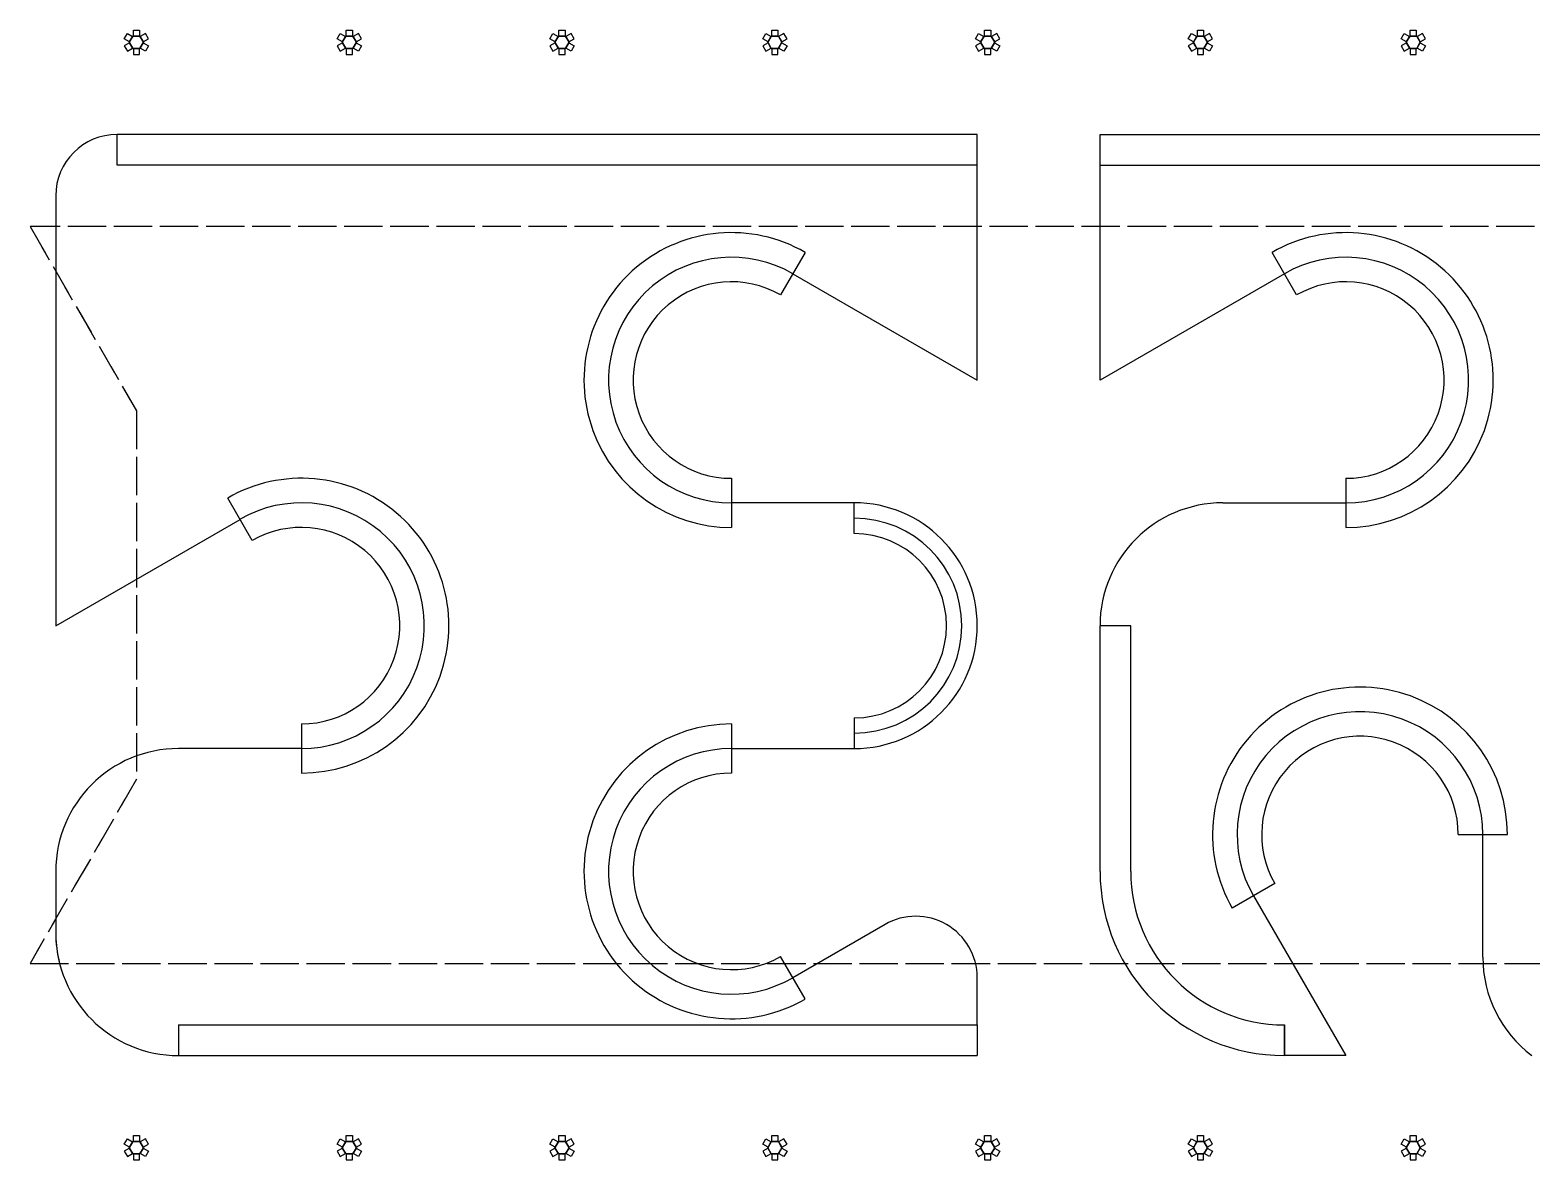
# Model space of a CAD drawing. Header units: millimetres. Extents: x 2686 to 2939, y 1294 to 1441.
# Drawn here: x 2874.74 to 2899.19, y 1367.05 to 1385.45 of the extents above; entities that cross this region are included whole.
import ezdxf

# ---------------------------------------------------------------- set-up
doc = ezdxf.new("R2010")
doc.units = ezdxf.units.MM
doc.linetypes.add('DASHED2', pattern=[0.375, 0.25, -0.125])
doc.linetypes.add('HIDDEN', pattern=[0.375, 0.25, -0.125])
for name, color, linetype in [('ar-banco-v', 2, 'Continuous'), ('AR-ESTMA-C', 1, 'Continuous'), ('AR-ESTMA-V', 2, 'Continuous'), ('AR-PIS', 1, 'Continuous'), ('AR-PROJ', 1, 'HIDDEN')]:
    doc.layers.add(name, color=color, linetype=linetype)

# ---------------------------------------------------------------- blocks, each defined once
blk = doc.blocks.new('Base Pilar')
at = {"layer": 'AR-ESTMA-C'}
for points in [[(-0.004, -0.007), (-0.054, -0.093), (-0.14, -0.043), (-0.09, 0.043)], [(0.108, 0), (0.008, 0), (0.008, 0.1), (0.108, 0.1)], [(0.119, -0.007), (0.169, -0.093), (0.256, -0.043), (0.206, 0.043)], [(-0.004, -0.193), (-0.054, -0.107), (-0.14, -0.157), (-0.09, -0.243)], [(0.108, -0.2), (0.008, -0.2), (0.008, -0.3), (0.108, -0.3)], [(0.119, -0.193), (0.169, -0.107), (0.256, -0.157), (0.206, -0.243)]]:
    blk.add_lwpolyline(points, close=True, dxfattribs=at)
for points in [[(0, 0), (0.115, 0), (0.173, -0.1), (0.115, -0.2), (0, -0.2), (-0.058, -0.1), (0, 0)], [(0, -0.2), (0.115, -0.2), (0.173, -0.1), (0.115, 0), (0, 0), (-0.058, -0.1), (0, -0.2)]]:
    blk.add_lwpolyline(points, dxfattribs=at)

msp = doc.modelspace()

# ---------------------------------------------------------------- linework, layer by layer
at = {"layer": 'ar-banco-v'}
for p, q in [((2876.161, 1383.25), (2876.161, 1383.75)), ((2890.159, 1383.75), (2876.161, 1383.75)), ((2890.159, 1383.25), (2890.159, 1383.75)), ((2892.158, 1383.25), (2892.158, 1383.75)), ((2892.158, 1383.75), (2904.556, 1383.75)), ((2890.159, 1383.25), (2876.161, 1383.25)), ((2892.158, 1383.25), (2904.556, 1383.25)), ((2887.359, 1381.829), (2886.959, 1381.136)), ((2895.358, 1381.136), (2894.958, 1381.829)), ((2886.159, 1378.151), (2886.159, 1377.351)), ((2896.158, 1378.151), (2896.158, 1377.351)), ((2878.361, 1377.137), (2877.961, 1377.83)), ((2888.159, 1377.251), (2888.159, 1377.751)), ((2892.658, 1375.752), (2892.158, 1375.752)), ((2892.158, 1371.752), (2892.158, 1375.752)), ((2892.658, 1371.752), (2892.658, 1375.752)), ((2879.161, 1374.152), (2879.161, 1373.352)), ((2886.159, 1374.152), (2886.159, 1373.352)), ((2888.159, 1374.252), (2888.159, 1373.752)), ((2897.988, 1372.352), (2898.788, 1372.352)), ((2895.003, 1371.552), (2894.31, 1371.152)), ((2887.359, 1369.674), (2886.959, 1370.367)), ((2877.161, 1369.253), (2877.161, 1368.753)), ((2877.161, 1369.253), (2890.159, 1369.253)), ((2890.159, 1369.253), (2890.159, 1368.753)), ((2895.158, 1369.003), (2895.158, 1369.253)), ((2895.158, 1368.753), (2895.158, 1369.253)), ((2895.158, 1369.253), (2895.158, 1368.753)), ((2895.158, 1368.753), (2895.158, 1369.003)), ((2877.161, 1368.753), (2890.159, 1368.753))]:
    msp.add_line(p, q, dxfattribs=at)
for centre, radius, start, end in [((2886.159, 1379.751), 2.4, 60, 270), ((2896.158, 1379.751), 2.4, 270, 120), ((2886.159, 1379.751), 2, 60, 270), ((2896.158, 1379.751), 2, 270, 120), ((2886.159, 1379.751), 1.6, 60, 270), ((2896.158, 1379.751), 1.6, 270, 120), ((2879.161, 1375.752), 2.4, 270, 120), ((2879.161, 1375.752), 2, 270, 120), ((2888.159, 1375.752), 2, 0, 90), ((2888.159, 1375.752), 1.75, 0, 90), ((2879.161, 1375.752), 1.6, 270, 120), ((2888.159, 1375.752), 1.5, 270, 90), ((2888.159, 1375.752), 1.75, 270, 0), ((2888.159, 1375.752), 2, 270, 0), ((2896.389, 1372.352), 2.4, 0, 210), ((2896.389, 1372.352), 2, 0, 210), ((2886.159, 1371.752), 2.4, 90, 300), ((2896.389, 1372.352), 1.6, 0, 210), ((2886.159, 1371.752), 2, 90, 300), ((2886.159, 1371.752), 1.6, 90, 300), ((2895.158, 1371.752), 2.999, 180, 270), ((2895.158, 1371.752), 2.5, 180, 270)]:
    msp.add_arc(centre, radius, start, end, dxfattribs=at)
at = {"layer": 'AR-PIS'}
for p, q in [((2890.159, 1379.751), (2890.159, 1383.25)), ((2892.158, 1379.751), (2892.158, 1383.25)), ((2875.161, 1382.75), (2875.161, 1375.752)), ((2887.159, 1381.483), (2890.159, 1379.751)), ((2895.158, 1381.483), (2892.158, 1379.751)), ((2888.159, 1377.751), (2886.159, 1377.751)), ((2894.158, 1377.751), (2896.158, 1377.751)), ((2875.161, 1375.752), (2878.161, 1377.483)), ((2879.161, 1373.752), (2877.161, 1373.752)), ((2886.159, 1373.752), (2888.159, 1373.752)), ((2898.388, 1370.353), (2898.388, 1372.352)), ((2875.161, 1371.752), (2875.161, 1370.752)), ((2894.657, 1371.352), (2896.158, 1368.753)), ((2888.659, 1370.886), (2887.159, 1370.021)), ((2890.159, 1369.253), (2890.159, 1370.021)), ((2896.158, 1368.753), (2895.158, 1368.753))]:
    msp.add_line(p, q, dxfattribs=at)
msp.add_lwpolyline([(2875.161, 1370.977), (2875.161, 1370.752, 0.063254), (2875.225, 1370.253)], format="xyb", dxfattribs=at)
for centre, radius, start, end in [((2876.161, 1382.75), 1, 90, 180), ((2894.158, 1375.752), 2, 90, 180), ((2877.161, 1371.752), 2, 90, 180), ((2889.159, 1370.021), 1, 0, 120), ((2877.161, 1370.752), 2, 180, 270), ((2900.388, 1370.353), 2, 180, 233.1301)]:
    msp.add_arc(centre, radius, start, end, dxfattribs=at)
at = {"layer": 'AR-PROJ', "linetype": 'DASHED2'}
msp.add_lwpolyline([(2874.743, 1382.25), (2876.475, 1379.251), (2876.475, 1373.252), (2874.743, 1370.253), (2923.232, 1370.253), (2921.5, 1373.252), (2923.232, 1376.251), (2921.5, 1379.251), (2923.232, 1382.25)], close=True, dxfattribs=at)
at = {"layer": 'AR-PROJ', "ltscale": 2}
msp.add_lwpolyline([(2874.743, 1382.25), (2876.475, 1379.251), (2876.475, 1373.252), (2874.743, 1370.253), (2923.232, 1370.253), (2921.5, 1373.252), (2923.232, 1376.251), (2921.5, 1379.251), (2923.232, 1382.25)], close=True, dxfattribs=at)

# ---------------------------------------------------------------- block references
at = {"layer": 'AR-ESTMA-V', "ltscale": 10, "xscale": 0.9998263286693145, "yscale": 0.9998263286693145, "zscale": 0.9998263286693145}
for p in [(2876.417, 1385.35), (2879.881, 1385.35), (2883.344, 1385.35), (2886.808, 1385.35), (2890.271, 1385.35), (2893.735, 1385.35), (2897.198, 1385.35), (2876.417, 1367.353), (2879.881, 1367.353), (2883.344, 1367.353), (2886.808, 1367.353), (2890.271, 1367.353), (2893.735, 1367.353), (2897.198, 1367.353)]:
    msp.add_blockref('Base Pilar', p, dxfattribs=at)

doc.saveas('drawing.dxf')
